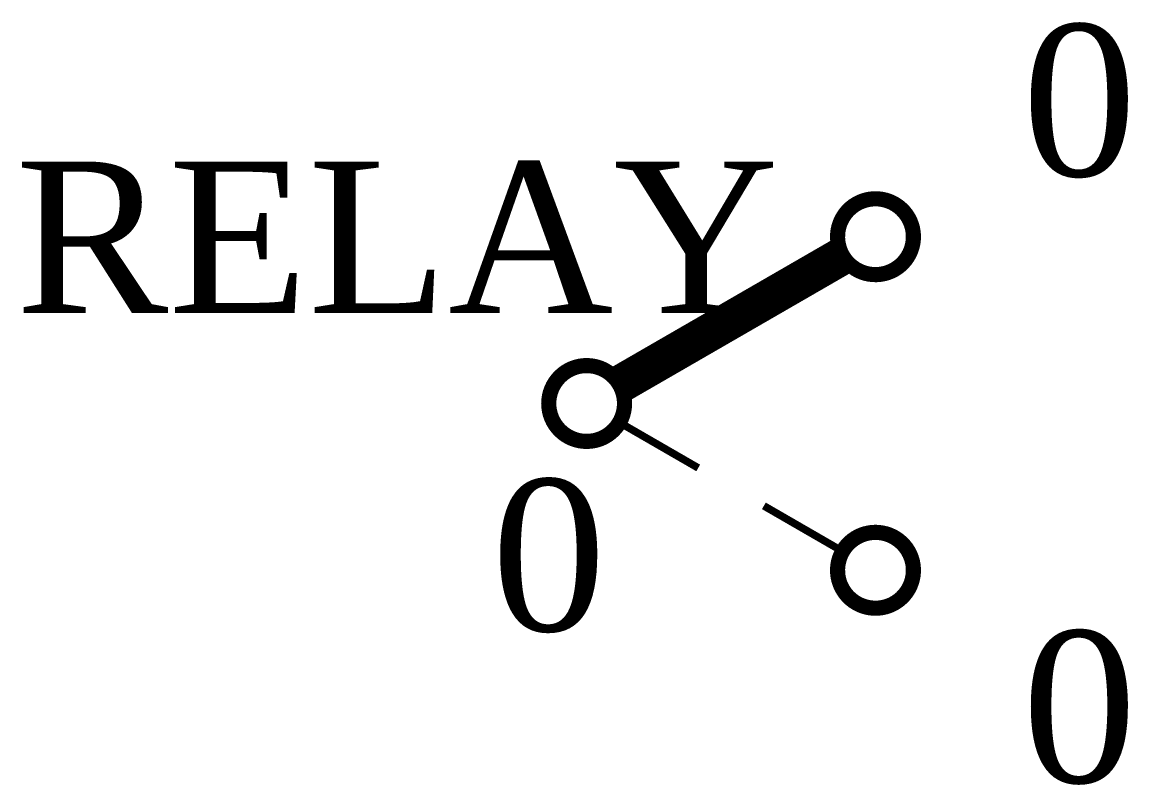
# Model space of a CAD drawing. Extents: x -6.9 to 7.6, y -5 to 5.
import ezdxf
from ezdxf.enums import TextEntityAlignment as Align

# ---------------------------------------------------------------- set-up
doc = ezdxf.new("R2010")
doc.units = 0
doc.header["$MEASUREMENT"] = 0
doc.layers.get('0').update_dxf_attribs({"linetype": 'CONTINUOUS'})
doc.styles.add('CHINESE', font='TIMES.TTF')

msp = doc.modelspace()

# ---------------------------------------------------------------- linework, layer by layer
at = {"const_width": 0.2}
for points in [[(4.744, 2.45, -1), (3.877, 1.95, -1)], [(1, 0, -1), (0, 0, -1)], [(4.744, -2.45, -1), (3.877, -1.95, -1)]]:
    msp.add_lwpolyline(points, format="xyb", close=True, dxfattribs=at)
for points, const_width in [([(3.877, 1.95), (0.933, 0.25)], 0.5), ([(1.972, -0.85), (0.933, -0.25)], 0.1), ([(3.877, -1.95), (2.838, -1.35)], 0.1)]:
    msp.add_lwpolyline(points, dxfattribs=dict(const_width=const_width))

# ---------------------------------------------------------------- texts
at = {"style": 'CHINESE'}
for tag, p in [('0', (7, 4)), ('RELAY', (-2, 2.2)), ('0', (0, -2)), ('0', (7, -4))]:
    msp.add_attdef(tag, text='', height=2, dxfattribs=at).set_placement(p, align=Align.MIDDLE)

doc.saveas('drawing.dxf')
